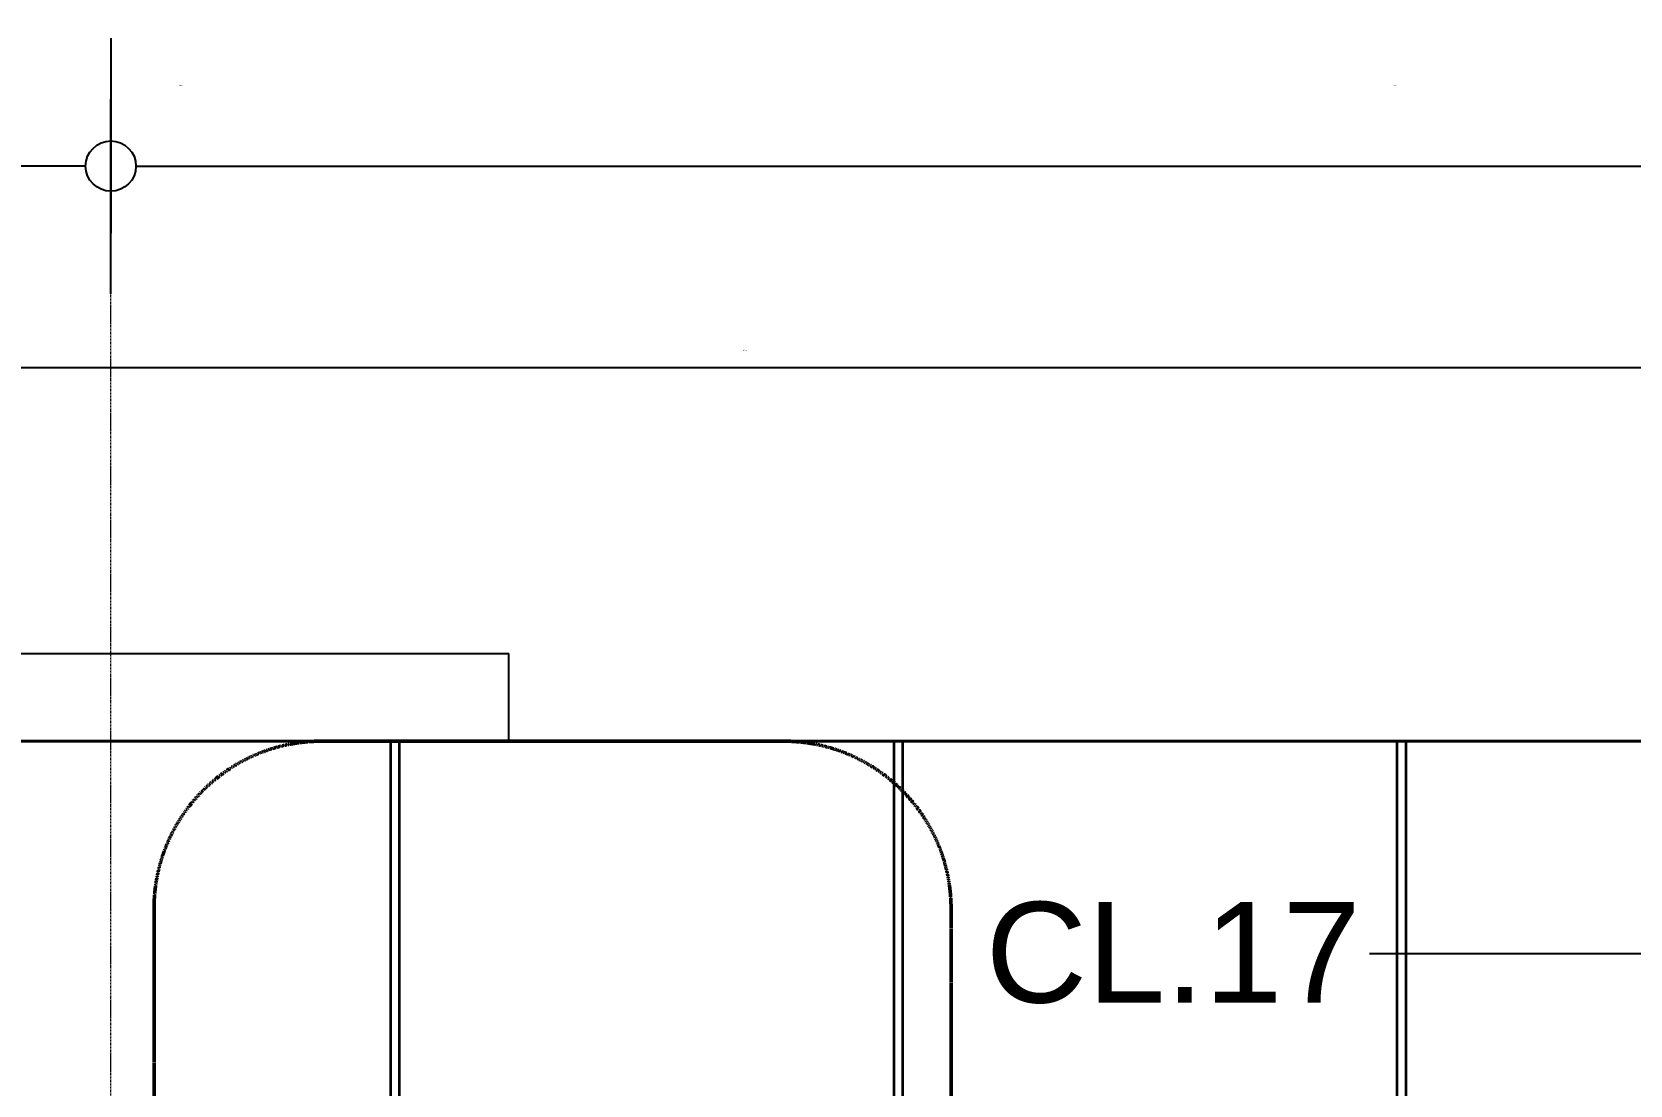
# Model space of a CAD drawing. Header units: millimetres. Extents: x -153298 to 620751, y -313239 to 250031.
# Drawn here: x 101533 to 106295, y -279172 to -276032 of the extents above; entities that cross this region are included whole.
import ezdxf

# ---------------------------------------------------------------- set-up
doc = ezdxf.new("R2010")
doc.units = ezdxf.units.MM
for name, pattern in [('Centre', [31.75, 6.35, -4.7625, 15.875, -4.7625]), ('DPA_Grid _ Level 100', [10, 5.5, -1.6, 1.3, -1.6]), ('DPA_Hidden 50', [3, 2, -1])]:
    doc.linetypes.add(name, pattern=pattern)
for name, color, linetype, lineweight in [('A-ANNO-DIMS', 7, 'Continuous', 9), ('A-DETL-GENF', 7, 'Continuous', 35), ('A-FLOR-E', 7, 'Continuous', 35), ('A-FLOR-LEVL', 7, 'Continuous', 35), ('A-GENM-IDEN', 7, 'Continuous', 25), ('I-WALL-E', 7, 'Continuous', 35), ('S-GRID', 7, 'Continuous', 0), ('WALL-E', 7, 'Continuous', 35)]:
    doc.layers.add(name, color=color, linetype=linetype, lineweight=lineweight)
doc.styles.add('Arial_2', font='arial.ttf', dxfattribs={"height": 3})
doc.dimstyles.new('DPA-DIM-3_0_C-T', dxfattribs={"dimscale": 304.8, "dimtxt": 306.07782, "dimasz": 0.492126, "dimexe": 0.656168, "dimexo": 0.0625, "dimgap": 0.164042, "dimtad": 0, "dimjust": 2, "dimdec": 0, "dimzin": 0, "dimdsep": 46, "dimtxsty": 'Arial_2', "dimblk1": 'DOTBLANK', "dimblk2": 'OBLIQUE', "dimsah": 1, "dimcen": 0.09, "dimdle": 0.656168, "dimclrd": 7, "dimclre": 7, "dimclrt": 7, "dimadec": 8, "dimazin": 0, "dimtfac": 1, "dimtdec": 4, "dimtix": 1, "dimtmove": 2, "dimatfit": 3, "dimfxl": 1.312336, "dimfxlon": 1, "dimtvp": 1, "dimtolj": 1, "dimtzin": 0, "dimarcsym": 2})
doc.dimstyles.new('DPA-DIM-3_0_T-T', dxfattribs={"dimscale": 304.8, "dimtxt": 306.07782, "dimasz": 0.656168, "dimexe": 0.656168, "dimexo": 0.0625, "dimgap": 0.164042, "dimtad": 1, "dimdec": 0, "dimzin": 0, "dimdsep": 46, "dimtxsty": 'Arial_2', "dimblk1": 'OBLIQUE', "dimblk2": 'OBLIQUE', "dimsah": 1, "dimcen": 0.09, "dimdle": 0.656168, "dimclrd": 7, "dimclre": 7, "dimclrt": 7, "dimadec": 8, "dimazin": 0, "dimtfac": 1, "dimtdec": 4, "dimtix": 1, "dimtmove": 0, "dimatfit": 3, "dimfxl": 1.312336, "dimfxlon": 1, "dimtvp": 1, "dimtolj": 1, "dimtzin": 0, "dimarcsym": 2})

# ---------------------------------------------------------------- blocks, each defined once
blk = doc.blocks.new('DPA_AN_Callout - DPA_AN_Callout-17956100-2120-01 ENTRANCE 1 SECTION A')
at = {"layer": 'A-DETL-GENF', "color": 7, "lineweight": 25}
for p in [(-888962.4, 118561.7), (-880296, 118300)]:
    blk.add_line(p, (-880296, 118561.7), dxfattribs=at)
at = {"layer": 'A-DETL-GENF', "color": 7, "linetype": 'DPA_Hidden 50', "lineweight": 50}
for p, q in [((-880853.6, 118300), (-879478.3, 118300)), ((-881353.6, 114312.5), (-881353.6, 117800)), ((-878978.3, 117800), (-878978.3, 114312.5))]:
    blk.add_line(p, q, dxfattribs=at)
for centre, start, end in [((-880853.6, 117800), 90, 180), ((-879478.3, 117800), 0, 90)]:
    blk.add_arc(centre, 500, start, end, dxfattribs=at)
blk = doc.blocks.new('*D3685')
at = {"layer": 'DEFPOINTS', "color": 7, "transparency": 16777216}
for p in [(101767.9, -276432.4), (101767.9, -276573.8), (101767.9, -276573.8)]:
    blk.add_point(p, dxfattribs=at)
blk = doc.blocks.new('_DotBlank')
at = {"color": 7, "linetype": 'ByBlock', "lineweight": -2}
blk.add_line((-0.5, 0), (-1, 0), dxfattribs=at)
blk.add_circle((0, 0), 0.5, dxfattribs=at)
blk = doc.blocks.new('_None')
blk = doc.blocks.new('_Oblique')
at = {"color": 7, "linetype": 'ByBlock', "lineweight": -2}
blk.add_line((-0.5, -0.5), (0.5, 0.5), dxfattribs=at)
blk = doc.blocks.new('*D3686')
at = {"layer": 'A-ANNO-DIMS', "color": 7, "lineweight": -2, "transparency": 16777216}
for p, q in [((97279.1, -276813.3), (97279.1, -276232.4)), ((101767.9, -276813.3), (101767.9, -276232.4)), ((101617.9, -276432.4), (97079.1, -276432.4))]:
    blk.add_line(p, q, dxfattribs=at)
at = {"layer": 'DEFPOINTS', "color": 7, "transparency": 16777216}
for p in [(97279.1, -276432.4), (97279.1, -276832.4), (101767.9, -276832.4)]:
    blk.add_point(p, dxfattribs=at)
at = {"layer": 'A-ANNO-DIMS', "color": 7, "lineweight": -2, "transparency": 16777216, "xscale": 150, "yscale": 150, "zscale": 150, "rotation": 180}
blk.add_blockref('_Oblique', (97279.1, -276432.4), dxfattribs=at)
at = {"layer": 'A-ANNO-DIMS', "color": 7, "lineweight": -2, "transparency": 16777216, "xscale": 150, "yscale": 150, "zscale": 150}
blk.add_blockref('_DotBlank', (101767.9, -276432.4), dxfattribs=at)
at = {"layer": 'A-ANNO-DIMS', "color": 7, "transparency": 16777216, "insert": (101971.6, -276190.9), "char_height": 3, "width": 1107.531, "attachment_point": 1, "line_spacing_factor": 0.941778, "style": 'Arial_2'}
blk.add_mtext('\\A1;4489', dxfattribs=at)
blk = doc.blocks.new('*D3691')
at = {"layer": 'DEFPOINTS', "color": 7, "transparency": 16777216}
for p in [(101767.9, -276291), (101767.9, -276291), (101767.9, -276432.4)]:
    blk.add_point(p, dxfattribs=at)
blk = doc.blocks.new('*D3692')
at = {"layer": 'A-ANNO-DIMS', "color": 7, "lineweight": -2, "transparency": 16777216}
for p, q in [((101767.9, -276051.4), (101767.9, -276632.4)), ((110035, -276813.3), (110035, -276232.4)), ((101917.9, -276432.4), (110235, -276432.4))]:
    blk.add_line(p, q, dxfattribs=at)
at = {"layer": 'DEFPOINTS', "color": 7, "transparency": 16777216}
for p in [(101767.9, -276032.4), (110035, -276432.4), (110035, -276832.4)]:
    blk.add_point(p, dxfattribs=at)
at = {"layer": 'A-ANNO-DIMS', "color": 7, "lineweight": -2, "transparency": 16777216, "xscale": 150, "yscale": 150, "zscale": 150, "rotation": 180}
blk.add_blockref('_DotBlank', (101767.9, -276432.4), dxfattribs=at)
at = {"layer": 'A-ANNO-DIMS', "color": 7, "lineweight": -2, "transparency": 16777216, "xscale": 150, "yscale": 150, "zscale": 150}
blk.add_blockref('_Oblique', (110035, -276432.4), dxfattribs=at)
at = {"layer": 'A-ANNO-DIMS', "color": 7, "transparency": 16777216, "insert": (105590.6, -276190.9), "char_height": 3, "width": 1107.531, "attachment_point": 1, "line_spacing_factor": 0.941778, "style": 'Arial_2'}
blk.add_mtext('\\A1;8267', dxfattribs=at)
blk = doc.blocks.new('*D3698')
at = {"layer": 'A-ANNO-DIMS', "color": 7, "lineweight": -2, "transparency": 16777216}
for p, q in [((97279.1, -277413.3), (97279.1, -276832.4)), ((110035, -277413.3), (110035, -276832.4)), ((97079.1, -277032.4), (110235, -277032.4))]:
    blk.add_line(p, q, dxfattribs=at)
at = {"layer": 'DEFPOINTS', "color": 7, "transparency": 16777216}
for p in [(110035, -277032.4), (97279.1, -277432.4), (110035, -277432.4)]:
    blk.add_point(p, dxfattribs=at)
at = {"layer": 'A-ANNO-DIMS', "color": 7, "lineweight": -2, "transparency": 16777216, "xscale": 200, "yscale": 200, "zscale": 200, "rotation": 180}
blk.add_blockref('_Oblique', (97279.1, -277032.4), dxfattribs=at)
at = {"layer": 'A-ANNO-DIMS', "color": 7, "lineweight": -2, "transparency": 16777216, "xscale": 200, "yscale": 200, "zscale": 200}
blk.add_blockref('_Oblique', (110035, -277032.4), dxfattribs=at)
at = {"layer": 'A-ANNO-DIMS', "color": 7, "transparency": 16777216, "insert": (103657.1, -276980.9), "char_height": 3, "width": 1384.414, "attachment_point": 5, "style": 'Arial_2'}
blk.add_mtext('\\A1;12756', dxfattribs=at)

msp = doc.modelspace()

# ---------------------------------------------------------------- linework, layer by layer
at = {"layer": 'A-FLOR-E', "color": 7}
for p, q in [((104177.88, -278146.753), (97829.13, -278146.753)), ((97829.13, -278146.753), (104177.88, -278146.753))]:
    msp.add_line(p, q, dxfattribs=at)
at = {"layer": 'A-FLOR-LEVL', "color": 7, "linetype": 'Centre', "lineweight": 9}
msp.add_line((80346.0738, -278146.753), (144086.7932, -278146.753), dxfattribs=at)
at = {"layer": 'A-GENM-IDEN', "color": 7}
msp.add_line((107456.8639, -278780.5202), (105518.768, -278780.5202), dxfattribs=at)
at = {"layer": 'I-WALL-E', "color": 7}
for p, q in [((97279.13, -278146.753), (107262.48, -278146.753)), ((102601.88, -278146.753), (101126.88, -278146.753)), ((102601.88, -282496.753), (102601.88, -278146.753)), ((102601.88, -278146.753), (102626.88, -278146.753)), ((102601.88, -282496.753), (102601.88, -278146.753)), ((102626.88, -278146.753), (102626.88, -282496.753)), ((104101.88, -278146.753), (102626.88, -278146.753)), ((102626.88, -278146.753), (102626.88, -282496.753)), ((104101.88, -282496.753), (104101.88, -278146.753)), ((104101.88, -278146.753), (104126.88, -278146.753)), ((104101.88, -282496.753), (104101.88, -278146.753)), ((104126.88, -278146.753), (104126.88, -282496.753)), ((105601.88, -278146.753), (104126.88, -278146.753)), ((104126.88, -278146.753), (104126.88, -282496.753)), ((105601.88, -282496.753), (105601.88, -278146.753)), ((105601.88, -278146.753), (105626.88, -278146.753)), ((105601.88, -282496.753), (105601.88, -278146.753)), ((105626.88, -278146.753), (105626.88, -282496.753)), ((107101.88, -278146.753), (105626.88, -278146.753)), ((105626.88, -278146.753), (105626.88, -282496.753))]:
    msp.add_line(p, q, dxfattribs=at)
at = {"layer": 'S-GRID', "color": 7, "linetype": 'DPA_Grid _ Level 100'}
msp.add_line((101767.88, -309692.5036), (101767.88, -276432.3847), dxfattribs=at)
at = {"layer": 'WALL-E', "color": 7}
for p, q in [((100307.88, -278146.753), (101782.88, -278146.753)), ((101782.88, -278146.753), (100307.88, -278146.753)), ((101807.88, -278146.753), (103282.88, -278146.753)), ((103282.88, -278146.753), (101807.88, -278146.753)), ((103307.88, -278146.753), (104782.88, -278146.753)), ((104782.88, -278146.753), (103307.88, -278146.753)), ((104807.88, -278146.753), (106282.88, -278146.753)), ((106282.88, -278146.753), (104807.88, -278146.753))]:
    msp.add_line(p, q, dxfattribs=at)

# ---------------------------------------------------------------- block references
at = {"layer": 'A-DETL-GENF', "color": 7}
msp.add_blockref('DPA_AN_Callout - DPA_AN_Callout-17956100-2120-01 ENTRANCE 1 SECTION A', (983250.2539, -396446.753), dxfattribs=at)

# ---------------------------------------------------------------- texts
at = {"layer": 'A-GENM-IDEN', "color": 7, "lineweight": 9, "insert": (104374.768, -278626.166), "char_height": 300, "width": 1378.9025, "attachment_point": 1, "style": 'Arial_2'}
msp.add_mtext('CL.17', dxfattribs=at)

# ---------------------------------------------------------------- dimensions: what is measured, and where the dimension line sits
at = {"layer": 'A-ANNO-DIMS', "color": 7}
for base, p1, p2, override, picture, middle in [((110034.98, -276432.3847), (101767.88, -276032.3847), (110034.98, -276832.3847), {"dimpost": '<>', "dimclrd": 7, "dimclre": 7, "dimclrt": 7, "dimfxl": 8305.717453}, '*D3692', (106144.3974, -276192.9158)), ((97279.13, -276432.3847), (101767.88, -276832.3847), (97279.13, -276832.3847), {"dimpost": '<>', "dimclrd": 7, "dimclre": 7, "dimclrt": 7, "dimfxl": 4488.749993}, '*D3686', (102525.3959, -276192.9158))]:
    dim = msp.add_linear_dim(base=base, p1=p1, p2=p2, dimstyle='DPA-DIM-3_0_C-T', override=override, dxfattribs=at)
    dim.commit()
    dim.dimension.update_dxf_attribs({"geometry": picture, "text_midpoint": middle, "dimtype": 160})
for p1, p2, picture in [((101767.88, -276290.9633), (101767.88, -276290.9633), '*D3691'), ((101767.88, -276573.806), (101767.88, -276573.806), '*D3685')]:
    dim = msp.add_linear_dim(base=(101767.88, -276432.3847), p1=p1, p2=p2, text=' ', dimstyle='DPA-DIM-3_0_C-T', override={"dimpost": '<>', "dimblk": 'None', "dimse1": 1, "dimse2": 1, "dimsd1": 1, "dimsd2": 1, "dimclrd": 7, "dimclre": 7, "dimclrt": 7, "dimfxl": 0}, dxfattribs=at)
    dim.commit()
    dim.dimension.update_dxf_attribs({"geometry": picture, "text_midpoint": (101767.88, -276432.3847)})
dim = msp.add_linear_dim(base=(110034.98, -277032.3847), p1=(97279.13, -277432.3847), p2=(110034.98, -277432.3847), dimstyle='DPA-DIM-3_0_T-T', override={"dimpost": '<>', "dimclrd": 7, "dimclre": 7, "dimclrt": 7, "dimfxl": 12755.849993}, dxfattribs=at)
dim.commit()
dim.dimension.update_dxf_attribs({"geometry": '*D3698', "text_midpoint": (103657.055, -276980.8529)})

doc.saveas('drawing.dxf')
